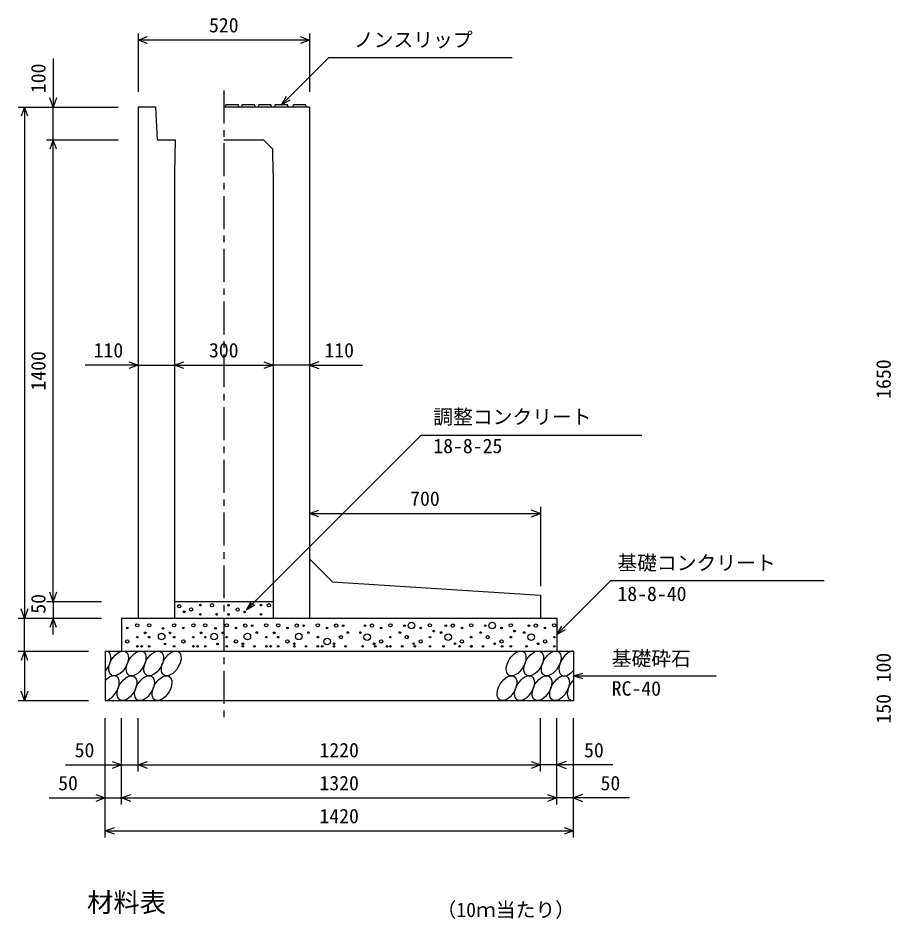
# Model space of a CAD drawing. Units: millimetres, scale not verified. Extents: x -16800 to 16800, y -5940 to 5940.
# Drawn here: x 11126 to 13773, y -2452 to 281 of the extents above; entities that cross this region are included whole.
import ezdxf
from ezdxf.enums import TextEntityAlignment as Align

# ---------------------------------------------------------------- set-up
doc = ezdxf.new("R2010")
doc.units = ezdxf.units.MM
doc.header["$LTSCALE"] = 20
doc.linetypes.add('CHAIN1', pattern=[8, 5, -1, 1, -1])
for name, color, linetype, lineweight in [('0-0_DIM', 7, 'Continuous', 25), ('0-2_HATCH', 6, 'Continuous', 25), ('0-5_OUTLINE', 3, 'Continuous', 25), ('0-6_TXT', 7, 'Continuous', 25)]:
    doc.layers.add(name, color=color, linetype=linetype, lineweight=lineweight)
doc.styles.add('ＭＳ ゴシック', font='')
doc.styles.get('ＭＳ ゴシック').set_extended_font_data('MS Gothic')

msp = doc.modelspace()

# ---------------------------------------------------------------- linework, layer by layer
at = {"layer": '0-0_DIM'}
for p, q in [((11490, 233.86), (11490, 57.11)), ((12010, 233.86), (12010, 57.11)), ((12010, 213.86), (11490, 213.86)), ((11232.46, 157.8), (11232.46, 10.65)), ((11925, 17.15), (12067.21, 159.36)), ((12624.1, 159.36), (12067.21, 159.36)), ((11925, 17.15), (11940, 43.13)), ((11925, 17.15), (11950.98, 32.15)), ((11125.8, 10.65), (11429.13, 10.65)), ((11145.8, 10.65), (11145.8, -1539.35)), ((11232.46, -89.35), (11232.46, 10.65)), ((11212.46, -89.35), (11429.13, -89.35)), ((11232.46, -1489.35), (11232.46, -89.35)), ((11490, -772.06), (11329.23, -772.06)), ((11490, -772.06), (11600, -772.06)), ((11600, -772.06), (11900, -772.06)), ((12010, -772.06), (11900, -772.06)), ((12010, -772.06), (12170.77, -772.06)), ((11818.79, -1514.35), (12348.44, -984.71)), ((12348.44, -984.71), (13017.64, -984.71)), ((12710, -1202.06), (12710, -1443)), ((12010, -1222.06), (12710, -1222.06)), ((12923.65, -1425.7), (12760, -1589.35)), ((12923.65, -1425.7), (13570.53, -1425.7)), ((11212.46, -1489.35), (11379.13, -1489.35)), ((11232.46, -1489.35), (11232.46, -1539.35)), ((11818.79, -1514.35), (11833.79, -1488.37)), ((11818.79, -1514.35), (11844.78, -1499.35)), ((11125.8, -1539.35), (11379.13, -1539.35)), ((11145.8, -1639.35), (11145.8, -1539.35)), ((11232.46, -1589.35), (11232.46, -1539.35)), ((12760, -1589.35), (12775, -1563.37)), ((12760, -1589.35), (12785.98, -1574.35)), ((11125.8, -1639.35), (11340, -1639.35)), ((11145.8, -1639.35), (11145.8, -1789.35)), ((12810, -1714.35), (12838.98, -1706.59)), ((12810, -1714.35), (13243.31, -1714.35)), ((12810, -1714.35), (12838.98, -1722.12)), ((11125.8, -1789.35), (11340, -1789.35)), ((11390, -2204.87), (11390, -1842.52)), ((11440, -2104.87), (11440, -1842.52)), ((11490, -2004.87), (11490, -1842.52)), ((12710, -2004.87), (12710, -1842.52)), ((12760, -2104.87), (12760, -1842.52)), ((12810, -2204.87), (12810, -1842.52)), ((11270, -1984.87), (11490, -1984.87)), ((11490, -1984.87), (12710, -1984.87)), ((12930, -1984.87), (12710, -1984.87)), ((11220, -2084.87), (11440, -2084.87)), ((11440, -2084.87), (12760, -2084.87)), ((12980, -2084.87), (12760, -2084.87)), ((11390, -2184.87), (12810, -2184.87))]:
    msp.add_line(p, q, dxfattribs=at)
at = {"layer": '0-0_DIM', "linetype": 'CHAIN1'}
msp.add_line((11750, 60.65), (11750, -1839.35), dxfattribs=at)
at = {"layer": '0-0_DIM'}
for points in [[(11518.23, 203.6), (11490.04, 213.86), (11518.23, 224.12)], [(11981.85, 224.12), (12010.04, 213.86), (11981.85, 203.6)], [(11242.72, 38.84), (11232.46, 10.65), (11222.2, 38.84)], [(11156.06, -17.54), (11145.8, 10.65), (11135.54, -17.54)], [(11242.72, -117.54), (11232.46, -89.35), (11222.2, -117.54)], [(11461.81, -761.8), (11490, -772.06), (11461.81, -782.32)], [(11628.19, -782.32), (11600, -772.06), (11628.19, -761.8)], [(11871.81, -761.8), (11900, -772.06), (11871.81, -782.32)], [(12038.19, -761.8), (12010, -772.06), (12038.19, -782.32)], [(12038.19, -1232.32), (12010, -1222.06), (12038.19, -1211.8)], [(12681.81, -1232.32), (12710, -1222.06), (12681.81, -1211.8)], [(11242.72, -1461.16), (11232.46, -1489.35), (11222.2, -1461.16)], [(11156.06, -1511.16), (11145.8, -1539.35), (11135.54, -1511.16)], [(11242.72, -1567.54), (11232.46, -1539.35), (11222.2, -1567.54)], [(11156.06, -1667.54), (11145.8, -1639.35), (11135.54, -1667.54)], [(11156.06, -1761.16), (11145.8, -1789.35), (11135.54, -1761.16)], [(11411.81, -1974.61), (11440, -1984.87), (11411.81, -1995.13)], [(11518.19, -1995.13), (11490, -1984.87), (11518.19, -1974.61)], [(12681.81, -1974.61), (12710, -1984.87), (12681.81, -1995.13)], [(12788.19, -1974.61), (12760, -1984.87), (12788.19, -1995.13)], [(11361.81, -2074.61), (11390, -2084.87), (11361.81, -2095.13)], [(11468.19, -2095.13), (11440, -2084.87), (11468.19, -2074.61)], [(12731.81, -2074.61), (12760, -2084.87), (12731.81, -2095.13)], [(12838.19, -2074.61), (12810, -2084.87), (12838.19, -2095.13)], [(11418.19, -2195.13), (11390, -2184.87), (11418.19, -2174.61)], [(12781.81, -2174.61), (12810, -2184.87), (12781.81, -2195.13)]]:
    msp.add_lwpolyline(points, dxfattribs=at)
at = {"layer": '0-2_HATCH'}
for p, q in [((11755, 10.65), (11756, 17.15)), ((11794, 17.15), (11756, 17.15)), ((11795, 10.65), (11794, 17.15)), ((11805, 10.65), (11806, 17.15)), ((11844, 17.15), (11806, 17.15)), ((11845, 10.65), (11844, 17.15)), ((11855, 10.65), (11856, 17.15)), ((11894, 17.15), (11856, 17.15)), ((11895, 10.65), (11894, 17.15)), ((11905, 10.65), (11906, 17.15)), ((11944, 17.15), (11906, 17.15)), ((11945, 10.65), (11944, 17.15)), ((11960, 10.65), (11961, 17.15)), ((11999, 17.15), (11961, 17.15)), ((12000, 10.65), (11999, 17.15))]:
    msp.add_line(p, q, dxfattribs=at)
for centre, radius in [((11614.67, -1503.48), 5), ((11678.9, -1500.04), 2.5), ((11714.06, -1500.32), 5), ((11763.96, -1500.32), 2.5), ((11834.06, -1500.32), 5), ((11862.91, -1500.04), 2.5), ((11886.92, -1500.32), 5), ((11629.83, -1520.18), 2.5), ((11650.86, -1513.17), 5), ((11678.9, -1528.06), 2.5), ((11728.08, -1528.34), 2.5), ((11763.96, -1528.34), 2.5), ((11792, -1513.46), 5), ((11813.03, -1520.46), 2.5), ((11862.91, -1528.06), 2.5), ((11487.54, -1561.3), 5), ((11523.78, -1561.3), 5), ((11599.24, -1561.3), 5), ((11657.59, -1561.3), 5), ((11693.83, -1561.3), 5), ((11758.72, -1561.3), 5), ((11814.8, -1562.18), 5), ((11878.72, -1561.3), 5), ((11914.97, -1561.3), 5), ((11971.04, -1562.18), 5), ((12034.97, -1561.3), 5), ((12091.04, -1562.18), 5), ((12198.96, -1562.18), 5), ((12255.03, -1561.3), 5), ((12318.96, -1562.18), 10), ((12375.03, -1561.3), 5), ((12444.18, -1562.18), 5), ((12500.26, -1561.3), 5), ((12564.18, -1562.18), 10), ((12620.26, -1561.3), 5), ((12696.11, -1562.18), 5), ((12752.18, -1561.3), 5), ((11457.23, -1569.18), 2.5), ((11511.37, -1584.1), 2.5), ((11565.43, -1570.54), 2.5), ((11586.82, -1584.1), 2.5), ((11627.28, -1569.18), 2.5), ((11681.41, -1584.1), 2.5), ((11724.91, -1570.54), 2.5), ((11746.31, -1584.1), 2.5), ((11786.76, -1569.18), 2.5), ((11835.83, -1562.18), 2.5), ((11849.85, -1583.19), 2.5), ((11902.55, -1584.1), 2.5), ((11943.01, -1569.18), 2.5), ((11992.07, -1562.18), 2.5), ((12006.09, -1583.19), 2.5), ((12063.01, -1569.18), 2.5), ((12112.07, -1562.18), 2.5), ((12126.09, -1583.19), 2.5), ((12163.91, -1583.19), 2.5), ((12177.93, -1562.18), 2.5), ((12226.99, -1569.18), 2.5), ((12283.91, -1583.19), 2.5), ((12297.93, -1562.18), 2.5), ((12346.99, -1569.18), 2.5), ((12386.37, -1578.87), 2.5), ((12409.13, -1583.19), 2.5), ((12423.15, -1562.18), 2.5), ((12472.22, -1569.18), 2.5), ((12529.13, -1583.19), 2.5), ((12543.15, -1562.18), 2.5), ((12592.22, -1569.18), 2.5), ((12631.6, -1578.87), 2.5), ((12661.06, -1583.19), 2.5), ((12675.08, -1562.18), 2.5), ((12724.14, -1569.18), 2.5), ((11457.23, -1610.32), 5), ((11487.54, -1597.19), 2.5), ((11523.78, -1597.19), 2.5), ((11561.4, -1595.19), 10), ((11599.24, -1597.19), 2.5), ((11627.28, -1610.32), 5), ((11657.59, -1597.19), 2.5), ((11693.83, -1597.19), 2.5), ((11720.88, -1595.19), 10), ((11758.72, -1597.19), 2.5), ((11786.76, -1610.32), 5), ((11821.34, -1595.19), 10), ((11878.72, -1597.19), 2.5), ((11914.97, -1597.19), 2.5), ((11943.01, -1610.32), 5), ((11977.58, -1595.19), 10), ((12034.97, -1597.19), 2.5), ((12063.01, -1610.32), 10), ((12105.06, -1597.19), 5), ((12184.94, -1597.19), 10), ((12226.99, -1610.32), 5), ((12255.03, -1597.19), 2.5), ((12304.94, -1597.19), 5), ((12346.99, -1610.32), 5), ((12375.03, -1597.19), 2.5), ((12430.16, -1597.19), 10), ((12472.22, -1610.32), 5), ((12500.26, -1597.19), 2.5), ((12550.16, -1597.19), 5), ((12592.22, -1610.32), 5), ((12620.26, -1597.19), 2.5), ((12682.09, -1597.19), 10), ((12724.14, -1610.32), 5), ((12752.18, -1597.19), 2.5), ((11487.54, -1625.21), 2.5), ((11500.75, -1625.21), 2.5), ((11523.78, -1625.21), 2.5), ((11571.4, -1617.7), 2.5), ((11599.24, -1625.21), 2.5), ((11657.59, -1625.21), 2.5), ((11670.8, -1625.21), 2.5), ((11693.83, -1625.21), 2.5), ((11730.88, -1617.7), 2.5), ((11758.72, -1625.21), 2.5), ((11807.79, -1617.33), 2.5), ((11807.82, -1625.21), 2.5), ((11842.84, -1625.21), 2.5), ((11878.72, -1625.21), 2.5), ((11891.93, -1625.21), 2.5), ((11914.97, -1625.21), 2.5), ((11964.03, -1617.33), 2.5), ((11964.06, -1625.21), 2.5), ((11999.08, -1625.21), 2.5), ((12034.97, -1625.21), 2.5), ((12048.18, -1625.21), 2.5), ((12084.03, -1617.33), 2.5), ((12084.06, -1625.21), 2.5), ((12119.08, -1625.21), 2.5), ((12170.92, -1625.21), 2.5), ((12205.97, -1617.33), 2.5), ((12209.08, -1625.21), 2.5), ((12244.97, -1625.21), 2.5), ((12255.03, -1625.21), 2.5), ((12290.92, -1625.21), 2.5), ((12325.97, -1617.33), 2.5), ((12329.08, -1625.21), 2.5), ((12375.03, -1625.21), 2.5), ((12416.14, -1625.21), 2.5), ((12451.19, -1617.33), 2.5), ((12465.03, -1625.21), 2.5), ((12500.26, -1625.21), 2.5), ((12500.92, -1625.21), 2.5), ((12536.14, -1625.21), 2.5), ((12571.19, -1617.33), 2.5), ((12593.98, -1625.21), 2.5), ((12620.26, -1625.21), 2.5), ((12668.07, -1625.21), 2.5), ((12703.11, -1617.33), 2.5), ((12752.18, -1625.21), 2.5)]:
    msp.add_circle(centre, radius, dxfattribs=at)
for centre, start_param, end_param in [((11377.64, -1676.86), 4.385593, 6.6745444), ((12796.14, -1676.86), 0.3357715, 4.4411806), ((11402.96, -1751.85), 3.5111464, 7.548991), ((12821.46, -1751.85), 1.2110787, 3.5658734)]:
    msp.add_ellipse(centre, major_axis=(21.81, 35.31), ratio=0.5792, start_param=start_param, end_param=end_param, dxfattribs=at)
for centre in [(11430.84, -1676.86), (11484.05, -1676.86), (11537.26, -1676.86), (11590.47, -1676.86), (12636.51, -1676.86), (12689.72, -1676.86), (12742.93, -1676.86), (11456.16, -1751.85), (11509.37, -1751.85), (11562.58, -1751.85), (12608.63, -1751.85), (12661.84, -1751.85), (12715.04, -1751.85), (12768.25, -1751.85)]:
    msp.add_ellipse(centre, major_axis=(21.81, 35.31), ratio=0.5792, dxfattribs=at)
at = {"layer": '0-5_OUTLINE'}
for p, q in [((11490, 10.65), (11490, -1539.35)), ((11542.5, 10.65), (11490, 10.65)), ((11542.5, 10.65), (11547.5, -89.35)), ((12010, 10.65), (11750, 10.65)), ((12010, 10.65), (12010, -1539.35)), ((11547.5, -89.35), (11602.5, -89.35)), ((11750, -89.35), (11870, -89.35)), ((11870, -89.35), (11898.21, -117.56)), ((11900, -189.35), (11898.21, -117.56)), ((12080, -1429.35), (12010, -1359.35)), ((12080, -1429.35), (12710, -1469.35)), ((12710, -1469.35), (12710, -1539.35)), ((11600, -1489.35), (11900, -1489.35)), ((11440, -1539.35), (11440, -1639.35)), ((11440, -1539.35), (12760, -1539.35)), ((11490, -1539.35), (11600, -1539.35)), ((12760, -1539.35), (12760, -1639.35)), ((11390, -1639.35), (11390, -1789.35)), ((11390, -1639.35), (12810, -1639.35)), ((12810, -1639.35), (12810, -1789.35)), ((11390, -1789.35), (12810, -1789.35))]:
    msp.add_line(p, q, dxfattribs=at)
for points in [[(11602.5, -89.35), (11600, -189.35), (11600, -1539.35)], [(11900, -189.35), (11900, -1539.35), (12710, -1539.35)]]:
    msp.add_lwpolyline(points, dxfattribs=at)

# ---------------------------------------------------------------- texts
at = {"layer": '0-0_DIM', "style": 'ＭＳ ゴシック'}
for s, p in [('520', (11705, 223.86)), ('ノンスリップ', (12144.52, 179.54)), ('110', (11355.08, -762.06)), ('300', (11704.92, -762.06)), ('110', (12054.92, -762.06)), ('調整コンクリート', (12385.15, -964.2)), ('18-8-25', (12385.15, -1052.48)), ('700', (12315, -1212.06)), ('基礎コンクリート', (12943.65, -1406.96)), ('18-8-40', (12943.65, -1500.78)), ('基礎砕石', (12926.32, -1697.18)), ('RC-40', (12926.32, -1787.87)), ('50', (11297.56, -1974.87)), ('1220', (12040, -1974.87)), ('50', (12842.44, -1974.87)), ('50', (11247.56, -2074.87)), ('1320', (12040, -2074.87)), ('50', (12892.44, -2074.87)), ('1420', (12040, -2174.87))]:
    msp.add_text(s, height=43.99, dxfattribs=at).set_placement(p, align=Align.BOTTOM_LEFT)
for s, p in [('100', (11222.46, 52.73)), ('1400', (11222.46, -849.35)), ('1650', (13785.8, -874.35)), ('50', (11222.46, -1526.03)), ('100', (13785.8, -1734.35)), ('150', (13785.8, -1859.35))]:
    msp.add_text(s, height=43.99, rotation=90, dxfattribs=at).set_placement(p, align=Align.BOTTOM_LEFT)
at = {"layer": '0-6_TXT', "style": 'ＭＳ ゴシック'}
for s, height, p in [('材料表', 58.65, (11335, -2448.32)), ('（10ｍ当たり）', 43.99, (12395, -2459.32))]:
    msp.add_text(s, height=height, dxfattribs=at).set_placement(p, align=Align.BOTTOM_LEFT)

doc.saveas('drawing.dxf')
